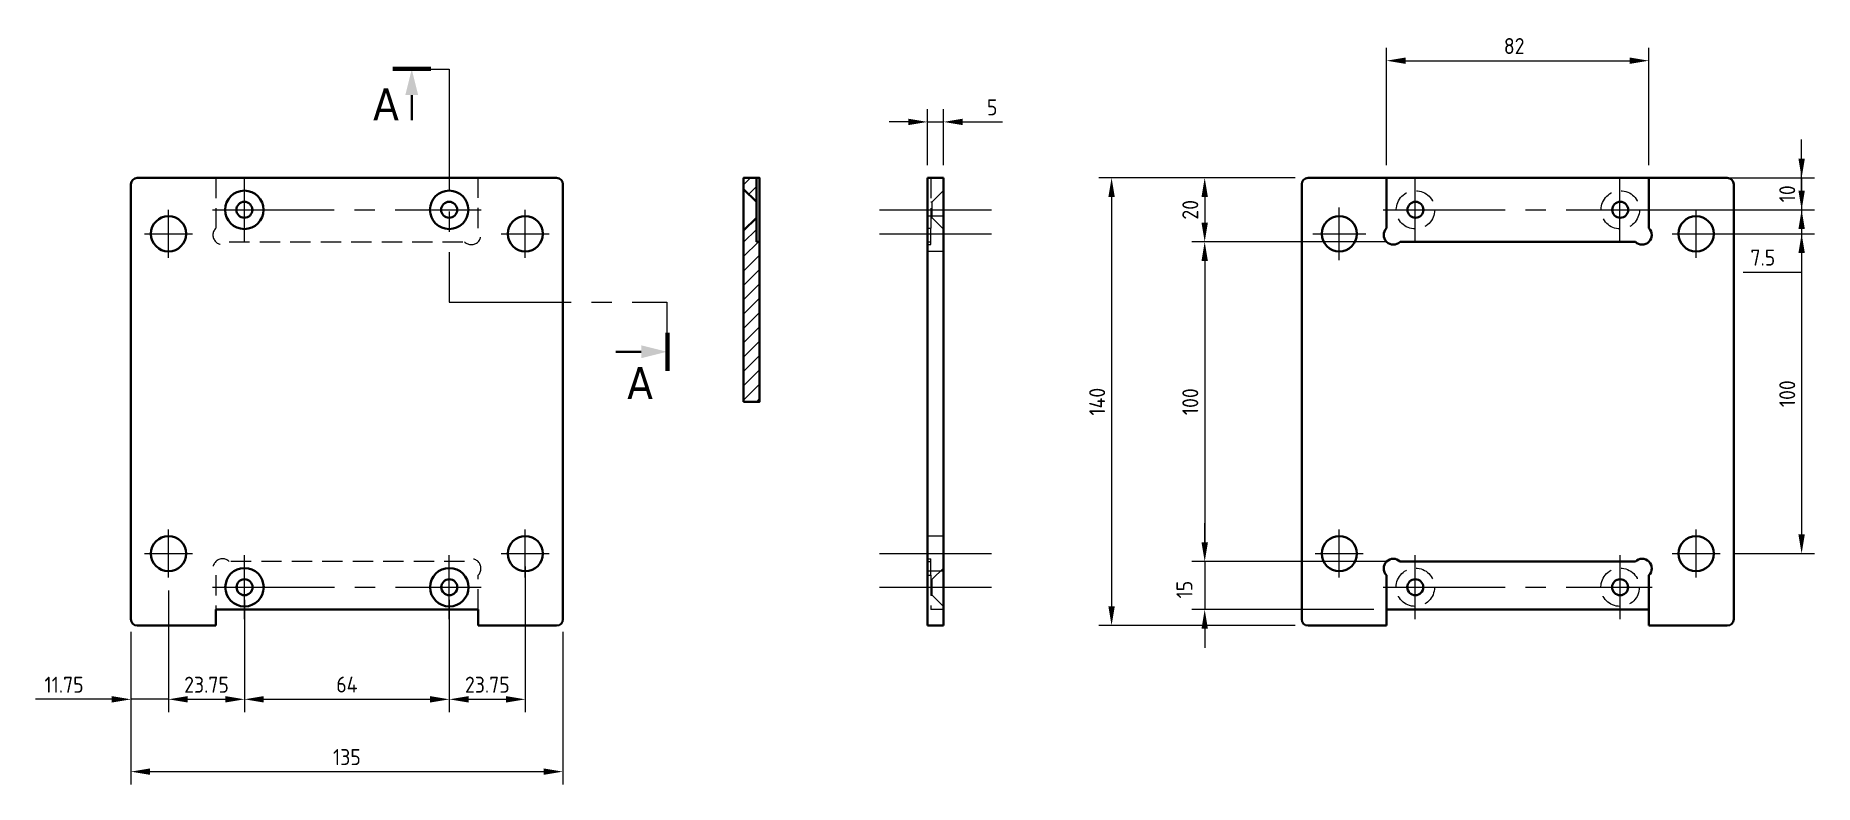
# Model space of a CAD drawing. Header units: millimetres. Extents: x -47 to 1113, y 296 to 535.
# Drawn here: x -47 to 509, y 301 to 535 of the extents above; entities that cross this region are included whole.
import ezdxf
from ezdxf.enums import TextEntityAlignment as Align

# ---------------------------------------------------------------- set-up
doc = ezdxf.new("R2010")
doc.units = ezdxf.units.MM
doc.header["$LTSCALE"] = 2
doc.linetypes.add('CENTER2', pattern=[28.575, 19.05, -3.175, 3.175, -3.175])
doc.linetypes.add('HIDDEN2', pattern=[4.7625, 3.175, -1.5875])
for name, color, linetype in [('CENTRE', 1, 'CENTER2'), ('DIMENSIONS', 3, 'Continuous'), ('HIDDEN', 6, 'HIDDEN2'), ('LIGHT', 8, 'Continuous')]:
    doc.layers.add(name, color=color, linetype=linetype)
doc.layers.add('OBJECT', color=4, linetype='Continuous', lineweight=50)
doc.styles.add('Annotative', font='iso.shx')
doc.styles.get("Standard").update_dxf_attribs({"font": 'tahoma.ttf'})
doc.dimstyles.new('mech', dxfattribs={"dimtxt": 2.5, "dimasz": 3, "dimexe": 2, "dimexo": 2, "dimgap": 1, "dimtad": 1, "dimtoh": 1, "dimdsep": 46, "dimtxsty": 'Annotative', "dimcen": 2.5, "dimclrd": 256, "dimclre": 256, "dimclrt": 256, "dimazin": 2, "dimtm": 1e-09, "dimtfac": 1, "dimtmove": 0, "dimatfit": 2, "dimfxl": 1, "dimtolj": 1, "dimlwd": -1, "dimlwe": -1, "dimarcsym": 0})

# ---------------------------------------------------------------- blocks, each defined once
blk = doc.blocks.new('*D27')
at = {"layer": 'Defpoints', "color": 0, "transparency": 16777216}
for p in [(-5.26, 365.97), (-17.01, 352.97), (-5.26, 327.91)]:
    blk.add_point(p, dxfattribs=at)
at = {"layer": 'DIMENSIONS', "transparency": 16777216}
for p, q in [((-5.26, 361.97), (-5.26, 323.91)), ((-17.01, 348.97), (-17.01, 323.91)), ((-23.01, 327.91), (-46.8, 327.91)), ((-5.26, 327.91), (-17.01, 327.91)), ((0.74, 327.91), (6.74, 327.91))]:
    blk.add_line(p, q, dxfattribs=at)
for points in [[(-23.01, 328.91), (-23.01, 326.91), (-17.01, 327.91)], [(0.74, 328.91), (0.74, 326.91), (-5.26, 327.91)]]:
    blk.add_solid(points, dxfattribs=at)
at = {"layer": 'DIMENSIONS', "transparency": 16777216, "insert": (-37.9, 332.48), "char_height": 5, "attachment_point": 5, "style": 'Annotative'}
blk.add_mtext('\\A1;11.75', dxfattribs=at)
blk = doc.blocks.new('*D28')
at = {"layer": 'Defpoints', "color": 0, "transparency": 16777216}
for p in [(-5.26, 365.97), (18.49, 362.97), (18.49, 327.91)]:
    blk.add_point(p, dxfattribs=at)
at = {"layer": 'DIMENSIONS', "transparency": 16777216}
for p, q in [((-5.26, 361.97), (-5.26, 323.91)), ((18.49, 358.97), (18.49, 323.91)), ((0.74, 327.91), (12.49, 327.91))]:
    blk.add_line(p, q, dxfattribs=at)
for points in [[(0.74, 328.91), (0.74, 326.91), (-5.26, 327.91)], [(12.49, 328.91), (12.49, 326.91), (18.49, 327.91)]]:
    blk.add_solid(points, dxfattribs=at)
at = {"layer": 'DIMENSIONS', "transparency": 16777216, "insert": (6.62, 332.48), "char_height": 5, "attachment_point": 5, "style": 'Annotative'}
blk.add_mtext('\\A1;23.75', dxfattribs=at)
blk = doc.blocks.new('*D29')
at = {"layer": 'Defpoints', "color": 0, "transparency": 16777216}
for p in [(18.49, 362.97), (82.49, 362.97), (82.49, 327.91)]:
    blk.add_point(p, dxfattribs=at)
at = {"layer": 'DIMENSIONS', "transparency": 16777216}
for p, q in [((18.49, 358.97), (18.49, 323.91)), ((82.49, 358.97), (82.49, 323.91)), ((24.49, 327.91), (76.49, 327.91))]:
    blk.add_line(p, q, dxfattribs=at)
for points in [[(24.49, 328.91), (24.49, 326.91), (18.49, 327.91)], [(76.49, 328.91), (76.49, 326.91), (82.49, 327.91)]]:
    blk.add_solid(points, dxfattribs=at)
at = {"layer": 'DIMENSIONS', "transparency": 16777216, "insert": (50.49, 332.54), "char_height": 5, "attachment_point": 5, "style": 'Annotative'}
blk.add_mtext('\\A1;64', dxfattribs=at)
blk = doc.blocks.new('*D30')
at = {"layer": 'Defpoints', "color": 0, "transparency": 16777216}
for p in [(106.24, 373.47), (82.49, 362.97), (106.24, 327.91)]:
    blk.add_point(p, dxfattribs=at)
at = {"layer": 'DIMENSIONS', "transparency": 16777216}
for p, q in [((106.24, 369.47), (106.24, 323.91)), ((82.49, 358.97), (82.49, 323.91)), ((88.49, 327.91), (100.24, 327.91))]:
    blk.add_line(p, q, dxfattribs=at)
for points in [[(88.49, 328.91), (88.49, 326.91), (82.49, 327.91)], [(100.24, 328.91), (100.24, 326.91), (106.24, 327.91)]]:
    blk.add_solid(points, dxfattribs=at)
at = {"layer": 'DIMENSIONS', "transparency": 16777216, "insert": (94.37, 332.48), "char_height": 5, "attachment_point": 5, "style": 'Annotative'}
blk.add_mtext('\\A1;23.75', dxfattribs=at)
blk = doc.blocks.new('*D31')
at = {"layer": 'Defpoints', "color": 0, "transparency": 16777216}
for p in [(-17.01, 352.97), (117.99, 352.97), (117.99, 305.3)]:
    blk.add_point(p, dxfattribs=at)
at = {"layer": 'DIMENSIONS', "transparency": 16777216}
for p, q in [((-17.01, 348.97), (-17.01, 301.3)), ((117.99, 348.97), (117.99, 301.3)), ((-11.01, 305.3), (111.99, 305.3))]:
    blk.add_line(p, q, dxfattribs=at)
for points in [[(-11.01, 306.3), (-11.01, 304.3), (-17.01, 305.3)], [(111.99, 306.3), (111.99, 304.3), (117.99, 305.3)]]:
    blk.add_solid(points, dxfattribs=at)
at = {"layer": 'DIMENSIONS', "transparency": 16777216, "insert": (50.49, 309.86), "char_height": 5, "attachment_point": 5, "style": 'Annotative'}
blk.add_mtext('\\A1;135', dxfattribs=at)
blk = doc.blocks.new('*D32')
at = {"layer": 'Defpoints', "color": 0, "transparency": 16777216}
for p in [(457.35, 527.59), (375.35, 490.97), (457.35, 490.97)]:
    blk.add_point(p, dxfattribs=at)
at = {"layer": 'DIMENSIONS', "transparency": 16777216}
for p, q in [((375.35, 494.97), (375.35, 531.59)), ((457.35, 494.97), (457.35, 531.59)), ((381.35, 527.59), (451.35, 527.59))]:
    blk.add_line(p, q, dxfattribs=at)
for points in [[(381.35, 528.59), (381.35, 526.59), (375.35, 527.59)], [(451.35, 528.59), (451.35, 526.59), (457.35, 527.59)]]:
    blk.add_solid(points, dxfattribs=at)
at = {"layer": 'DIMENSIONS', "transparency": 16777216, "insert": (415.25, 532.17), "char_height": 5, "attachment_point": 5, "style": 'Annotative'}
blk.add_mtext('\\A1;82', dxfattribs=at)
blk = doc.blocks.new('*D33')
at = {"layer": 'Defpoints', "color": 0, "transparency": 16777216}
for p in [(457.35, 490.97), (448.4, 480.97), (505.07, 480.97)]:
    blk.add_point(p, dxfattribs=at)
at = {"layer": 'DIMENSIONS', "transparency": 16777216}
for p, q in [((505.07, 496.97), (505.07, 502.97)), ((461.35, 490.97), (509.07, 490.97)), ((505.07, 490.97), (505.07, 480.97)), ((452.4, 480.97), (509.07, 480.97)), ((505.07, 474.97), (505.07, 468.97))]:
    blk.add_line(p, q, dxfattribs=at)
for points in [[(504.07, 496.97), (506.07, 496.97), (505.07, 490.97)], [(504.07, 474.97), (506.07, 474.97), (505.07, 480.97)]]:
    blk.add_solid(points, dxfattribs=at)
at = {"layer": 'DIMENSIONS', "transparency": 16777216, "insert": (500.57, 485.97), "char_height": 5, "attachment_point": 5, "rotation": 90, "style": 'Annotative'}
blk.add_mtext('\\A1;10', dxfattribs=at)
blk = doc.blocks.new('*D35')
at = {"layer": 'Defpoints', "color": 0, "transparency": 16777216}
for p in [(448.4, 480.97), (472.1, 473.47), (505.07, 473.47)]:
    blk.add_point(p, dxfattribs=at)
at = {"layer": 'DIMENSIONS', "transparency": 16777216}
for p, q in [((505.07, 486.97), (505.07, 492.97)), ((452.4, 480.97), (509.07, 480.97)), ((505.07, 480.97), (505.07, 473.47)), ((476.1, 473.47), (509.07, 473.47)), ((505.07, 467.47), (505.07, 461.47)), ((486.83, 461.47), (505.07, 461.47))]:
    blk.add_line(p, q, dxfattribs=at)
for points in [[(504.07, 486.97), (506.07, 486.97), (505.07, 480.97)], [(504.07, 467.47), (506.07, 467.47), (505.07, 473.47)]]:
    blk.add_solid(points, dxfattribs=at)
at = {"layer": 'DIMENSIONS', "transparency": 16777216, "insert": (492.95, 466.03), "char_height": 5, "attachment_point": 5, "style": 'Annotative'}
blk.add_mtext('\\A1;7.5', dxfattribs=at)
blk = doc.blocks.new('*D36')
at = {"layer": 'Defpoints', "color": 0, "transparency": 16777216}
for p in [(350.85, 490.97), (318.54, 470.97), (379.6, 470.97)]:
    blk.add_point(p, dxfattribs=at)
at = {"layer": 'DIMENSIONS', "transparency": 16777216}
for p, q in [((346.85, 490.97), (314.54, 490.97)), ((318.54, 484.97), (318.54, 476.97)), ((375.6, 470.97), (314.54, 470.97))]:
    blk.add_line(p, q, dxfattribs=at)
for points in [[(317.54, 484.97), (319.54, 484.97), (318.54, 490.97)], [(317.54, 476.97), (319.54, 476.97), (318.54, 470.97)]]:
    blk.add_solid(points, dxfattribs=at)
at = {"layer": 'DIMENSIONS', "transparency": 16777216, "insert": (314.04, 480.97), "char_height": 5, "attachment_point": 5, "rotation": 90, "style": 'Annotative'}
blk.add_mtext('\\A1;20', dxfattribs=at)
blk = doc.blocks.new('*D37')
at = {"layer": 'Defpoints', "color": 0, "transparency": 16777216}
for p in [(379.6, 470.97), (318.54, 370.97), (379.6, 370.97)]:
    blk.add_point(p, dxfattribs=at)
at = {"layer": 'DIMENSIONS', "transparency": 16777216}
for p, q in [((375.6, 470.97), (314.54, 470.97)), ((318.54, 464.97), (318.54, 376.97)), ((375.6, 370.97), (314.54, 370.97))]:
    blk.add_line(p, q, dxfattribs=at)
for points in [[(317.54, 464.97), (319.54, 464.97), (318.54, 470.97)], [(317.54, 376.97), (319.54, 376.97), (318.54, 370.97)]]:
    blk.add_solid(points, dxfattribs=at)
at = {"layer": 'DIMENSIONS', "transparency": 16777216, "insert": (314.04, 420.97), "char_height": 5, "attachment_point": 5, "rotation": 90, "style": 'Annotative'}
blk.add_mtext('\\A1;100', dxfattribs=at)
blk = doc.blocks.new('*D38')
at = {"layer": 'Defpoints', "color": 0, "transparency": 16777216}
for p in [(350.85, 490.97), (289.44, 350.97), (350.85, 350.97)]:
    blk.add_point(p, dxfattribs=at)
at = {"layer": 'DIMENSIONS', "transparency": 16777216}
for p, q in [((346.85, 490.97), (285.44, 490.97)), ((289.44, 484.97), (289.44, 356.97)), ((346.85, 350.97), (285.44, 350.97))]:
    blk.add_line(p, q, dxfattribs=at)
for points in [[(288.44, 484.97), (290.44, 484.97), (289.44, 490.97)], [(288.44, 356.97), (290.44, 356.97), (289.44, 350.97)]]:
    blk.add_solid(points, dxfattribs=at)
at = {"layer": 'DIMENSIONS', "transparency": 16777216, "insert": (284.94, 420.97), "char_height": 5, "attachment_point": 5, "rotation": 90, "style": 'Annotative'}
blk.add_mtext('\\A1;140', dxfattribs=at)
blk = doc.blocks.new('*D41')
at = {"layer": 'Defpoints', "color": 0, "transparency": 16777216}
for p in [(472.1, 473.47), (479.6, 373.47), (505.07, 373.47)]:
    blk.add_point(p, dxfattribs=at)
at = {"layer": 'DIMENSIONS', "transparency": 16777216}
for p, q in [((476.1, 473.47), (509.07, 473.47)), ((505.07, 467.47), (505.07, 379.47)), ((483.6, 373.47), (509.07, 373.47))]:
    blk.add_line(p, q, dxfattribs=at)
for points in [[(504.07, 467.47), (506.07, 467.47), (505.07, 473.47)], [(504.07, 379.47), (506.07, 379.47), (505.07, 373.47)]]:
    blk.add_solid(points, dxfattribs=at)
at = {"layer": 'DIMENSIONS', "transparency": 16777216, "insert": (500.57, 423.47), "char_height": 5, "attachment_point": 5, "rotation": 90, "style": 'Annotative'}
blk.add_mtext('\\A1;100', dxfattribs=at)
blk = doc.blocks.new('*D42')
at = {"layer": 'Defpoints', "color": 0, "transparency": 16777216}
for p in [(236.93, 508.45), (231.93, 490.97), (236.93, 490.97)]:
    blk.add_point(p, dxfattribs=at)
at = {"layer": 'DIMENSIONS', "transparency": 16777216}
for p, q in [((231.93, 494.97), (231.93, 512.45)), ((236.93, 494.97), (236.93, 512.45)), ((225.93, 508.45), (219.93, 508.45)), ((231.93, 508.45), (236.93, 508.45)), ((242.93, 508.45), (255.33, 508.45))]:
    blk.add_line(p, q, dxfattribs=at)
for points in [[(225.93, 509.45), (225.93, 507.45), (231.93, 508.45)], [(242.93, 509.45), (242.93, 507.45), (236.93, 508.45)]]:
    blk.add_solid(points, dxfattribs=at)
at = {"layer": 'DIMENSIONS', "transparency": 16777216, "insert": (252.13, 513.01), "char_height": 5, "attachment_point": 5, "style": 'Annotative'}
blk.add_mtext('\\A1;5', dxfattribs=at)
blk = doc.blocks.new('*D61')
at = {"layer": 'Defpoints', "color": 0, "transparency": 16777216}
for p in [(379.6, 370.97), (318.54, 355.97), (375.35, 355.97)]:
    blk.add_point(p, dxfattribs=at)
at = {"layer": 'DIMENSIONS', "transparency": 16777216}
for p, q in [((318.54, 376.97), (318.54, 382.97)), ((375.6, 370.97), (314.54, 370.97)), ((318.54, 370.97), (318.54, 355.97)), ((371.35, 355.97), (314.54, 355.97)), ((318.54, 349.97), (318.54, 343.97))]:
    blk.add_line(p, q, dxfattribs=at)
for points in [[(317.54, 376.97), (319.54, 376.97), (318.54, 370.97)], [(317.54, 349.97), (319.54, 349.97), (318.54, 355.97)]]:
    blk.add_solid(points, dxfattribs=at)
at = {"layer": 'DIMENSIONS', "transparency": 16777216, "insert": (312.2, 362.22), "char_height": 5, "attachment_point": 5, "rotation": 90, "style": 'Annotative'}
blk.add_mtext('\\A1;15', dxfattribs=at)

msp = doc.modelspace()

# ---------------------------------------------------------------- hatches: boundary and pattern name
at = {"layer": 'LIGHT'}
h = msp.add_hatch(dxfattribs=at)
h.set_pattern_fill('ANSI31', color=256)
h.paths.add_polyline_path([(179.463, 470.966), (178.463, 470.966), (178.463, 478.466), (174.463, 474.466), (174.463, 420.966), (179.463, 420.966)])
h.paths.add_polyline_path([(178.463, 490.966), (174.463, 490.966), (174.463, 487.466), (178.463, 483.466)])

# ---------------------------------------------------------------- linework, layer by layer
at = {"layer": 'CENTRE'}
for p, q in [((18.445, 470.966), (18.445, 490.966)), ((384.304, 470.966), (384.304, 490.966)), ((448.304, 470.966), (448.304, 490.966)), ((-5.255, 465.966), (-5.255, 480.966)), ((8.445, 480.966), (92.445, 480.966)), ((106.245, 465.966), (106.245, 480.966)), ((216.926, 480.966), (251.926, 480.966)), ((360.604, 465.216), (360.604, 481.716)), ((374.304, 480.966), (458.304, 480.966)), ((472.104, 465.966), (472.104, 480.966)), ((-12.755, 473.466), (2.245, 473.466)), ((98.745, 473.466), (113.745, 473.466)), ((216.926, 473.466), (251.926, 473.466)), ((352.354, 473.466), (368.854, 473.466)), ((464.604, 473.466), (479.604, 473.466)), ((-5.255, 365.966), (-5.255, 380.966)), ((106.245, 365.966), (106.245, 380.966)), ((360.604, 365.966), (360.604, 380.966)), ((472.104, 365.966), (472.104, 380.966)), ((-12.755, 373.466), (2.245, 373.466)), ((18.495, 352.966), (18.495, 372.966)), ((82.495, 352.966), (82.495, 372.966)), ((98.745, 373.466), (113.745, 373.466)), ((216.926, 373.466), (251.926, 373.466)), ((353.104, 373.466), (368.104, 373.466)), ((384.354, 352.966), (384.354, 372.966)), ((448.354, 352.966), (448.354, 372.966)), ((464.604, 373.466), (479.604, 373.466)), ((8.495, 362.966), (92.495, 362.966)), ((216.926, 362.966), (251.926, 362.966)), ((374.354, 362.966), (458.354, 362.966))]:
    msp.add_line(p, q, dxfattribs=at)
at = {"layer": 'CENTRE', "lineweight": 70, "const_width": 1.4}
for points in [[(64.748, 525.049), (76.748, 525.049)], [(150.644, 442.588), (150.644, 430.588)]]:
    msp.add_lwpolyline(points, dxfattribs=at)
at = {"layer": 'CENTRE'}
msp.add_lwpolyline([(69.178, 524.919), (82.445, 524.919), (82.445, 452.059), (150.514, 452.059), (150.514, 436.588)], dxfattribs=at)
at = {"layer": 'CENTRE', "lineweight": 35, "const_width": 0.7}
for points in [[(70.748, 516.919), (70.748, 508.919)], [(142.514, 436.588), (134.514, 436.588)]]:
    msp.add_lwpolyline(points, dxfattribs=at)
at = {"layer": 'CENTRE', "lineweight": 35}
for points in [[(68.748, 516.919), (70.748, 524.919), (72.748, 516.919)], [(142.514, 438.588), (150.514, 436.588), (142.514, 434.588)]]:
    msp.add_solid(points, dxfattribs=at)
at = {"layer": 'HIDDEN'}
for p, q in [((9.495, 490.966), (9.495, 475.209)), ((91.495, 475.209), (91.495, 490.966)), ((232.926, 490.966), (232.926, 475.209)), ((233.426, 483.466), (236.926, 486.966)), ((236.926, 478.966), (231.926, 478.966)), ((232.926, 483.466), (233.426, 483.466)), ((232.926, 478.466), (233.426, 478.466)), ((233.426, 478.466), (233.426, 483.466)), ((233.426, 478.466), (236.926, 474.966)), ((231.926, 475.209), (232.926, 475.209)), ((232.926, 470.087), (232.926, 475.209)), ((13.737, 470.966), (87.252, 470.966)), ((231.926, 470.966), (232.926, 470.966)), ((231.926, 470.087), (232.926, 470.087)), ((236.926, 467.966), (231.926, 467.966)), ((236.926, 378.966), (231.926, 378.966)), ((87.252, 370.966), (13.737, 370.966)), ((231.926, 371.845), (232.926, 371.845)), ((231.926, 370.966), (232.926, 370.966)), ((236.926, 367.966), (231.926, 367.966)), ((232.926, 366.723), (232.926, 371.845)), ((233.426, 365.466), (236.926, 368.966)), ((9.495, 366.723), (9.495, 355.966)), ((91.495, 355.966), (91.495, 366.723)), ((231.926, 366.723), (232.926, 366.723)), ((232.926, 366.723), (232.926, 355.966)), ((232.926, 365.466), (233.426, 365.466)), ((233.426, 360.466), (233.426, 365.466)), ((232.926, 360.466), (233.426, 360.466)), ((236.926, 355.966), (232.926, 355.966)), ((233.426, 360.466), (236.926, 356.966))]:
    msp.add_line(p, q, dxfattribs=at)
for centre in [(384.404, 480.966), (448.404, 480.966), (384.354, 362.966), (448.354, 362.966)]:
    msp.add_circle(centre, 6, dxfattribs=at)
for centre, start, end in [((11.616, 473.087), 135, 315), ((89.373, 473.087), 225, 45), ((11.616, 368.845), 45, 225), ((89.373, 368.845), 315, 135)]:
    msp.add_arc(centre, 3, start, end, dxfattribs=at)
at = {"layer": 'OBJECT'}
for p, q in [((115.995, 490.966), (-15.005, 490.966)), ((178.463, 490.966), (178.463, 470.966)), ((231.926, 488.966), (231.926, 490.966)), ((236.926, 490.966), (231.926, 490.966)), ((236.926, 490.966), (236.926, 488.966)), ((375.354, 490.966), (350.854, 490.966)), ((375.354, 475.209), (375.354, 490.966)), ((375.354, 490.966), (457.354, 490.966)), ((481.854, 490.966), (457.354, 490.966)), ((457.354, 490.966), (457.354, 475.209)), ((-17.005, 488.966), (-17.005, 352.966)), ((117.995, 352.966), (117.995, 488.966)), ((178.463, 483.466), (174.463, 487.466)), ((231.926, 352.966), (231.926, 488.966)), ((236.926, 488.966), (236.926, 352.966)), ((348.854, 488.966), (348.854, 352.966)), ((483.854, 352.966), (483.854, 488.966)), ((178.463, 478.466), (174.463, 474.466)), ((178.463, 470.966), (179.463, 470.966)), ((453.111, 470.966), (379.597, 470.966)), ((379.597, 370.966), (453.111, 370.966)), ((375.354, 350.966), (375.354, 366.723)), ((457.354, 366.723), (457.354, 350.966)), ((9.495, 355.966), (91.495, 355.966)), ((9.495, 350.966), (9.495, 355.966)), ((91.495, 355.966), (91.495, 350.966)), ((375.354, 355.966), (457.354, 355.966)), ((-15.005, 350.966), (9.495, 350.966)), ((91.495, 350.966), (115.995, 350.966)), ((231.926, 350.966), (231.926, 352.966)), ((231.926, 350.966), (236.926, 350.966)), ((236.926, 352.966), (236.926, 350.966)), ((350.854, 350.966), (375.354, 350.966)), ((457.354, 350.966), (481.854, 350.966))]:
    msp.add_line(p, q, dxfattribs=at)
msp.add_lwpolyline([(174.463, 420.966), (179.463, 420.966), (179.463, 490.966), (174.463, 490.966)], close=True, dxfattribs=at)
for centre, radius in [((18.445, 480.966), 6), ((82.445, 480.966), 6), ((-5.255, 473.466), 5.5), ((18.445, 480.966), 2.5), ((82.445, 480.966), 2.5), ((106.245, 473.466), 5.5), ((360.604, 473.466), 5.5), ((384.404, 480.966), 2.5), ((448.404, 480.966), 2.5), ((472.104, 473.466), 5.5), ((-5.255, 373.466), 5.5), ((106.245, 373.466), 5.5), ((360.604, 373.466), 5.5), ((472.104, 373.466), 5.5), ((18.495, 362.966), 6), ((82.495, 362.966), 6), ((18.495, 362.966), 2.5), ((82.495, 362.966), 2.5), ((384.354, 362.966), 2.5), ((448.354, 362.966), 2.5)]:
    msp.add_circle(centre, radius, dxfattribs=at)
for centre, radius, start, end in [((-15.005, 488.966), 2, 90, 180), ((115.995, 488.966), 2, 0, 90), ((350.854, 488.966), 2, 90, 180), ((481.854, 488.966), 2, 0, 90), ((377.475, 473.087), 3, 135, 315), ((455.233, 473.087), 3, 225, 45), ((377.475, 368.845), 3, 45, 225), ((455.233, 368.845), 3, 315, 135), ((-15.005, 352.966), 2, 180, 270), ((115.995, 352.966), 2, 270, 0), ((350.854, 352.966), 2, 180, 270), ((481.854, 352.966), 2, 270, 0)]:
    msp.add_arc(centre, radius, start, end, dxfattribs=at)

# ---------------------------------------------------------------- texts
at = {"layer": 'CENTRE', "lineweight": 35}
for p in [(62.699, 513.936), (142.094, 426.776)]:
    msp.add_attdef('A', text='A', height=10, dxfattribs=at).set_placement(p, align=Align.MIDDLE)

# ---------------------------------------------------------------- dimensions: what is measured, and where the dimension line sits
at = {"layer": 'DIMENSIONS'}
for base, p1, p2, picture, middle in [((457.354, 527.587), (375.354, 490.966), (457.354, 490.966), '*D32', (415.247, 527.587)), ((-5.255, 327.913), (-17.005, 352.966), (-5.255, 365.966), '*D27', (-37.901, 327.913))]:
    dim = msp.add_linear_dim(base=base, p1=p1, p2=p2, dimstyle='mech', dxfattribs=at)
    dim.commit()
    dim.dimension.update_dxf_attribs({"geometry": picture, "text_midpoint": middle, "dimtype": 160})
for base, p1, p2, picture, middle in [((236.926, 508.446), (231.926, 490.966), (236.926, 490.966), '*D42', (252.127, 513.014)), ((106.245, 327.913), (82.495, 362.966), (106.245, 373.466), '*D30', (94.37, 332.481)), ((18.495, 327.913), (-5.255, 365.966), (18.495, 362.966), '*D28', (6.62, 332.481)), ((82.495, 327.913), (18.495, 362.966), (82.495, 362.966), '*D29', (50.495, 332.541)), ((117.995, 305.298), (-17.005, 352.966), (117.995, 352.966), '*D31', (50.495, 309.865))]:
    dim = msp.add_linear_dim(base=base, p1=p1, p2=p2, dimstyle='mech', dxfattribs=at)
    dim.commit()
    dim.dimension.update_dxf_attribs({"geometry": picture, "text_midpoint": middle})
for base, p1, p2, picture, middle in [((505.069, 480.966), (457.354, 490.966), (448.404, 480.966), '*D33', (505.069, 485.966)), ((505.069, 473.466), (448.404, 480.966), (472.104, 473.466), '*D35', (498.227, 461.771)), ((318.542, 355.966), (379.597, 370.966), (375.354, 355.966), '*D61', (316.767, 362.222))]:
    dim = msp.add_linear_dim(base=base, p1=p1, p2=p2, angle=90, dimstyle='mech', dxfattribs=at)
    dim.commit()
    dim.dimension.update_dxf_attribs({"geometry": picture, "text_midpoint": middle, "dimtype": 160})
for base, p1, p2, picture, middle in [((289.437, 350.966), (350.854, 490.966), (350.854, 350.966), '*D38', (284.935, 420.966)), ((318.542, 470.966), (350.854, 490.966), (379.597, 470.966), '*D36', (314.041, 480.966)), ((505.069, 373.466), (472.104, 473.466), (479.604, 373.466), '*D41', (500.568, 423.466)), ((318.542, 370.966), (379.597, 470.966), (379.597, 370.966), '*D37', (314.041, 420.966))]:
    dim = msp.add_linear_dim(base=base, p1=p1, p2=p2, angle=90, dimstyle='mech', dxfattribs=at)
    dim.commit()
    dim.dimension.update_dxf_attribs({"geometry": picture, "text_midpoint": middle})

doc.saveas('drawing.dxf')
